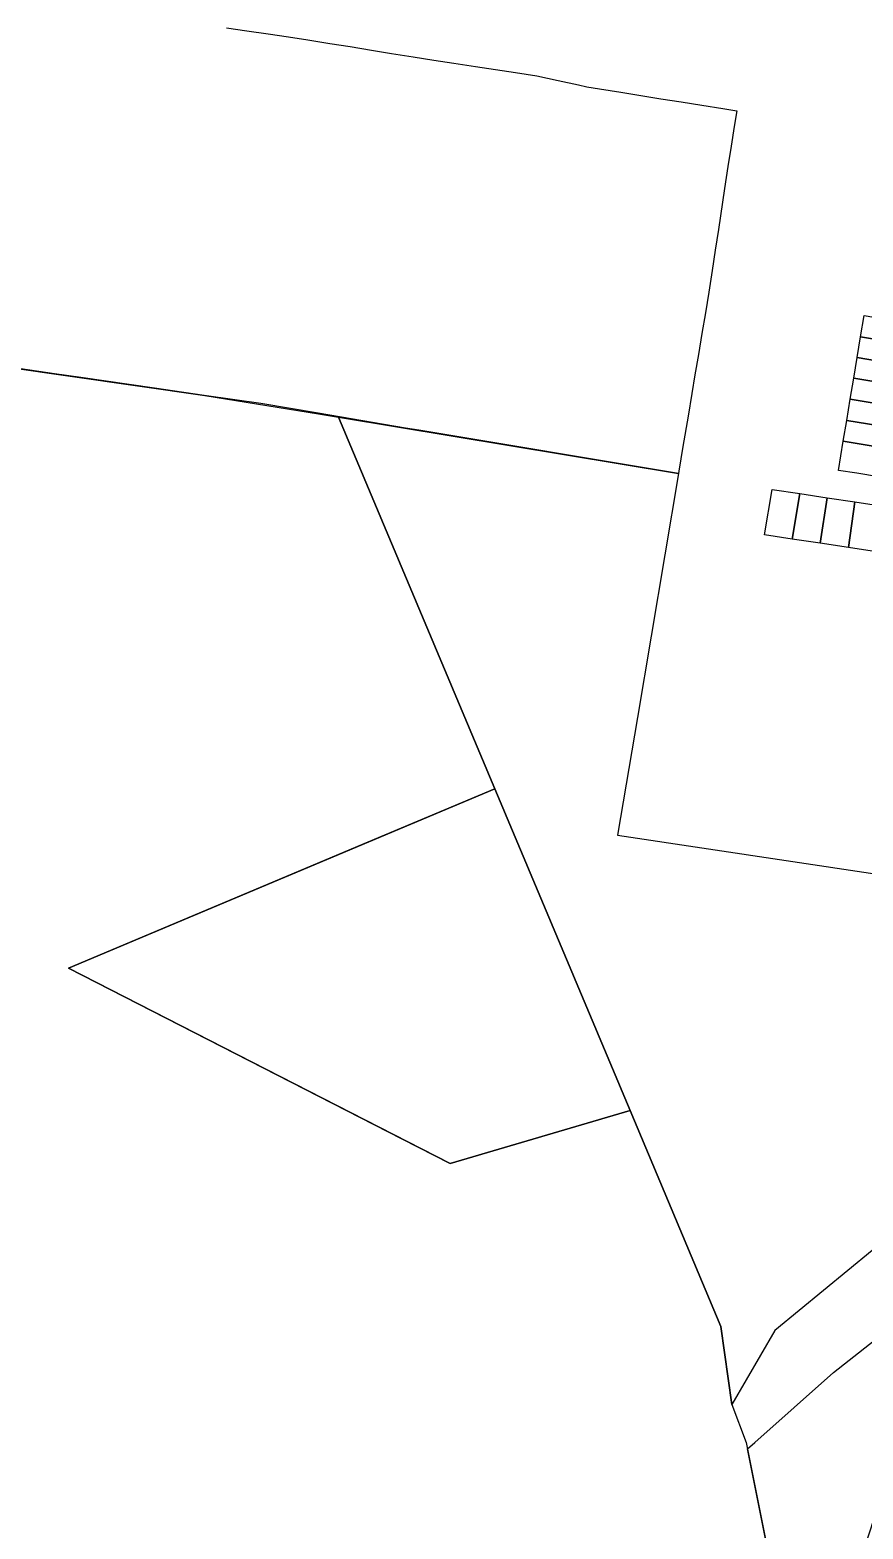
# Model space of a CAD drawing. Header units: millimetres. Extents: x 522658 to 553925, y 7796479 to 7820139.
# Drawn here: x 542201 to 542559, y 7805253 to 7805897 of the extents above; entities that cross this region are included whole.
import ezdxf

# ---------------------------------------------------------------- set-up
doc = ezdxf.new("R2010")
doc.units = ezdxf.units.MM
doc.layers.add('ZONA RESIDENCIAL 2 (ZR_2)', color=2, linetype='Continuous')

msp = doc.modelspace()

# ---------------------------------------------------------------- linework, layer by layer
at = {"layer": 'ZONA RESIDENCIAL 2 (ZR_2)'}
for points in [[(542285.75, 7805897.67), (542294.46, 7805896.45), (542303.54, 7805895.18), (542312.24, 7805893.86), (542320.68, 7805892.57), (542330.11, 7805891.04), (542338.84, 7805889.62), (542348.01, 7805888.13), (542356.62, 7805886.73), (542365.8, 7805885.24), (542374.76, 7805883.8), (542383.34, 7805882.51), (542392.59, 7805881.11), (542401.18, 7805879.81), (542409.78, 7805878.51), (542418.92, 7805877.13), (542428.16, 7805875.1), (542436.85, 7805873.19), (542440.46, 7805872.4), (542445.85, 7805871.53), (542454.98, 7805870.06), (542463.71, 7805868.65), (542472.29, 7805867.27), (542480.97, 7805865.87), (542489.91, 7805864.43), (542498.83, 7805862.99), (542504.81, 7805862.02), (542503.74, 7805855.39), (542502.37, 7805846.89), (542501.04, 7805838.08), (542499.62, 7805828.72), (542496.95, 7805811.07), (542495.61, 7805802.21), (542494.28, 7805793.46), (542492.88, 7805784.2), (542491.38, 7805775.27), (542489.89, 7805766.43), (542488.36, 7805757.36), (542486.89, 7805748.6), (542485.56, 7805740.67), (542483.91, 7805730.85), (542481.74, 7805717.95), (542479.94, 7805707.3), (542479.78, 7805706.35), (542368.29, 7805724.86), (542362.57, 7805725.83), (542324.99, 7805732.21), (542300.45, 7805736.37), (542276.13, 7805739.86), (542254.8, 7805742.92), (542223.05, 7805747.47), (542211.79, 7805749.09), (542166.27, 7805755.87)], [(542075.77, 7805768.6), (542276.43, 7805739.81), (542325.22, 7805731.89), (542333.81, 7805730.47), (542400.91, 7805570.86), (542346.36, 7805547.92), (542217.8, 7805493.86), (542361.01, 7805420.52), (542361.01, 7805420.52), (542381.72, 7805409.91), (542459.03, 7805432.64), (542497.99, 7805339.97), (542502.69, 7805306.43), (542508.84, 7805290.11), (542574.64, 7804961.93)]]:
    msp.add_lwpolyline(points, dxfattribs=at)
for points in [[(542586.22, 7805769.6), (542584.71, 7805760.5), (542557.95, 7805764.98), (542559.5, 7805774.18), (542586.22, 7805769.6)], [(542584.71, 7805760.5), (542584.12, 7805756.98), (542583.22, 7805751.55), (542556.52, 7805756.17), (542557.95, 7805764.98), (542584.71, 7805760.5)], [(542583.22, 7805751.55), (542581.76, 7805742.74), (542555.06, 7805747.18), (542556.52, 7805756.17), (542583.22, 7805751.55)], [(542581.76, 7805742.74), (542580.27, 7805733.77), (542553.61, 7805738.28), (542555.06, 7805747.18), (542581.76, 7805742.74)], [(542580.27, 7805733.77), (542578.77, 7805724.69), (542552.09, 7805729.08), (542553.61, 7805738.28), (542580.27, 7805733.77)], [(542502.69, 7805306.43), (542497.99, 7805339.97), (542459.03, 7805432.64), (542400.91, 7805570.86), (542333.81, 7805730.47), (542479.78, 7805706.35), (542462.14, 7805601.48), (542453.63, 7805550.89), (542676.64, 7805517.39), (542816.47, 7805496.38), (542798.89, 7805491.21), (542780.67, 7805487.84), (542769.39, 7805488.88), (542755.02, 7805491.47), (542741.23, 7805492.85), (542724.07, 7805494.21), (542707.49, 7805495.14), (542678.74, 7805420.4), (542629.03, 7805410.94), (542573.47, 7805381.18), (542521.22, 7805338.18), (542502.69, 7805306.43)], [(542577.24, 7805715.75), (542550.61, 7805720.13), (542552.09, 7805729.08), (542578.77, 7805724.69), (542577.79, 7805718.8), (542577.24, 7805715.75)], [(542577.24, 7805715.75), (542575, 7805703.28), (542556.43, 7805706.45), (542548.54, 7805707.62), (542550.61, 7805720.13), (542577.24, 7805715.75)], [(542531.88, 7805697.67), (542528.59, 7805678.13), (542516.7, 7805679.94), (542520.04, 7805699.46), (542531.88, 7805697.67)], [(542528.59, 7805678.13), (542531.88, 7805697.67), (542543.72, 7805695.89), (542540.65, 7805676.3), (542528.59, 7805678.13)], [(542540.65, 7805676.3), (542543.72, 7805695.89), (542555.55, 7805694.1), (542552.81, 7805674.45), (542540.65, 7805676.3)], [(542552.81, 7805674.45), (542555.55, 7805694.1), (542567.58, 7805692.28), (542564.84, 7805672.62), (542552.81, 7805674.45)], [(542459.03, 7805432.64), (542381.72, 7805409.91), (542217.8, 7805493.86), (542400.91, 7805570.86), (542459.03, 7805432.64)], [(542609.68, 7805306.55), (542576.11, 7805274.46), (542564.21, 7805258.59), (542558.25, 7805240.73), (542561.56, 7805228.16), (542658.49, 7805029.92), (542574.64, 7804961.93), (542509.4, 7805287.33), (542512.57, 7805290.17), (542546.4, 7805320.13), (542570.61, 7805339.21), (542609.68, 7805306.55)]]:
    msp.add_lwpolyline(points, close=True, dxfattribs=at)

doc.saveas('drawing.dxf')
